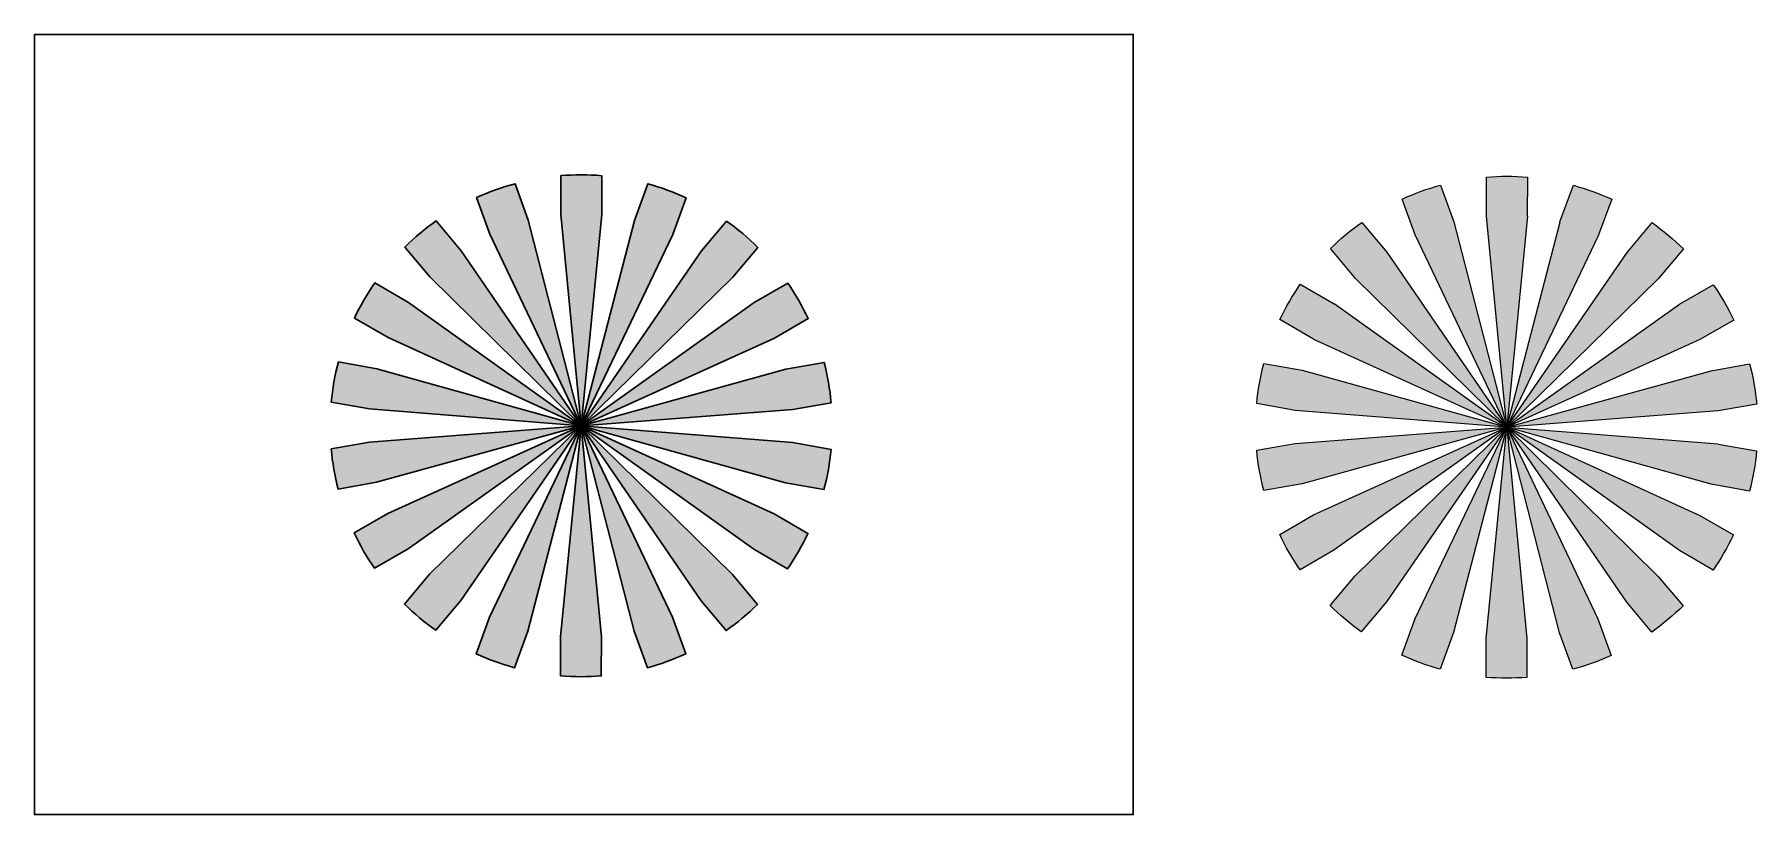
# Model space of a CAD drawing. Header units: millimetres. Extents: x 0 to 466, y -1 to 210.
import ezdxf

# ---------------------------------------------------------------- set-up
doc = ezdxf.new("R2010")
doc.units = ezdxf.units.MM
doc.layers.add('Layer1', color=30, linetype='Continuous', lineweight=30)

# ---------------------------------------------------------------- blocks, each defined once
blk = doc.blocks.new('*U4')
blk.add_lwpolyline([(-5.52, -5.37), (-5.51, 5.16, -0.040705), (5.52, 5.15), (5.51, -5.38)], format="xyb")
blk = doc.blocks.new('*U5')
at = {"color": 0, "linetype": 'ByBlock', "lineweight": -2, "transparency": 16777216}
for p, rotation in [((125.31, 151.82), 19.99999999999999), ((168.05, 151.78), 340.0000000000001), ((106.51, 140.99), 40.00000000000001), ((186.83, 140.91), 320.0000000000001), ((92.54, 124.38), 60.00000000000001), ((200.76, 124.27), 300.0000000000001), ((85.1, 104), 80.00000000000001), ((208.16, 103.87), 280), ((85.08, 82.3), 100), ((208.14, 82.17), 260), ((92.48, 61.9), 120), ((200.7, 61.79), 240), ((106.41, 45.26), 140.0000000000001), ((186.74, 45.18), 220), ((125.19, 34.39), 160), ((167.93, 34.35), 200.0000000000001), ((146.56, 30.6), 180)]:
    blk.add_blockref('*U4', p, dxfattribs=dict(at, rotation=rotation))
blk.add_blockref('*U4', (146.68, 155.57), dxfattribs=at)
blk = doc.blocks.new('*U7')
blk.add_lwpolyline([(-5.52, 23.18), (-5.51, 33.71, -0.040705), (5.52, 33.7), (5.51, 23.17), (-0.06, -33.93)], format="xyb", close=True)
blk = doc.blocks.new('*U8')
at = {"layer": 'Layer1', "color": 0, "linetype": 'ByBlock', "lineweight": -2, "transparency": 16777216}
for p, rotation in [((136.23, 136.09), 19.99999999999999), ((159.44, 136.05), 340), ((126.01, 130.22), 39.99999999999999), ((169.63, 130.14), 319.9999999999999), ((118.42, 121.2), 60.00000000000001), ((177.19, 121.1), 299.9999999999999), ((114.37, 110.14), 79.99999999999999), ((181.2, 110.01), 280), ((114.35, 98.35), 99.99999999999999), ((118.36, 87.27), 120), ((125.91, 78.23), 140), ((169.53, 78.15), 219.9999999999999), ((177.12, 87.16), 240), ((181.18, 98.23), 259.9999999999999), ((136.11, 72.32), 160), ((147.71, 70.25), 180), ((159.32, 72.28), 200)]:
    blk.add_blockref('*U7', p, dxfattribs=dict(at, rotation=rotation))
blk.add_blockref('*U7', (147.83, 138.11), dxfattribs=at)

msp = doc.modelspace()

# ---------------------------------------------------------------- hatches: boundary and pattern name
h = msp.add_hatch(color=256)
h.dxf.hatch_style = 1
h.paths.add_polyline_path([(365.51, 151.11), (358.75, 159.19, 0.040705), (350.29, 152.1), (357.05, 144.03), (397.94, 103.79)])
h.paths.add_polyline_path([(403.52, 160.89), (403.53, 171.42, 0.040705), (392.5, 171.43), (392.49, 160.9), (397.94, 103.79)])
h.paths.add_polyline_path([(422.71, 155.54), (426.32, 165.43, 0.040705), (415.96, 169.21), (412.35, 159.32), (397.94, 103.79)])
h.paths.add_polyline_path([(459.31, 132.77, 0.040705), (453.8, 142.33), (444.67, 137.07), (397.94, 103.79), (450.18, 127.51)])
h.paths.add_polyline_path([(465.5, 97.41), (455.13, 99.25), (397.94, 103.79), (453.21, 88.39), (463.58, 86.55, 0.040705)])
h.paths.add_polyline_path([(397.94, 103.79), (430.38, 56.47), (437.14, 48.39, 0.040705), (445.6, 55.47), (438.83, 63.55)])
h.paths.add_polyline_path([(397.94, 103.79), (392.37, 46.69), (392.36, 36.16, 0.040705), (403.39, 36.15), (403.4, 46.68)])
h.paths.add_polyline_path([(383.54, 48.26), (397.94, 103.79), (373.18, 52.04), (369.57, 42.15, 0.040705), (379.93, 38.36)])
h.paths.add_polyline_path([(397.94, 103.79), (345.71, 80.06), (336.58, 74.81, 0.040705), (342.09, 65.25), (351.21, 70.51)])
h.paths.add_polyline_path([(342.68, 119.19), (332.31, 121.03, 0.040705), (330.38, 110.17), (340.75, 108.33), (397.94, 103.79)])
h.paths.add_polyline_path([(383.65, 159.35), (380.06, 169.25, 0.040705), (369.69, 165.49), (373.28, 155.59), (397.94, 103.79)])
h.paths.add_polyline_path([(438.92, 143.95), (445.69, 152.01, 0.040705), (437.25, 159.11), (430.47, 151.05), (397.94, 103.79)])
h.paths.add_polyline_path([(463.61, 120.9), (453.24, 119.08), (397.94, 103.79), (455.14, 108.22), (465.52, 110.03, 0.040705)])
h.paths.add_polyline_path([(397.94, 103.79), (340.74, 99.36), (330.37, 97.54, 0.040705), (332.27, 86.68), (342.65, 88.5)])
h.paths.add_polyline_path([(397.94, 103.79), (356.97, 63.63), (350.19, 55.57, 0.040705), (358.64, 48.47), (365.41, 56.53)])
h.paths.add_polyline_path([(397.94, 103.79), (412.24, 48.23), (415.83, 38.33, 0.040705), (426.2, 42.09), (422.61, 51.99)])
h.paths.add_polyline_path([(450.13, 79.96), (397.94, 103.79), (444.61, 70.41), (453.72, 65.14, 0.040705), (459.25, 74.69)])
h = msp.add_hatch(color=256)
h.dxf.hatch_style = 1
h.paths.add_polyline_path([(351.28, 137.16), (342.17, 142.44, 0.040705), (336.64, 132.89), (345.76, 127.62), (397.94, 103.79)])
at = {"layer": 'Layer1', "true_color": 0x93278f}
h = msp.add_hatch(color=217, dxfattribs=at)
h.dxf.hatch_style = 1
h.paths.add_polyline_path([(147.77, 104.18), (115.34, 151.51), (108.58, 159.58, 0.040705), (100.12, 152.5), (106.88, 144.43)])
h.paths.add_polyline_path([(147.77, 104.18), (133.48, 159.75), (129.89, 169.65, 0.040705), (119.52, 165.88), (123.11, 155.98)])
h.paths.add_polyline_path([(147.77, 104.18), (153.34, 161.28), (153.35, 171.82, 0.040705), (142.32, 171.83), (142.31, 161.29)])
h.paths.add_polyline_path([(147.77, 104.18), (172.54, 155.93), (176.15, 165.83, 0.040705), (165.79, 169.61), (162.18, 159.72)])
h.paths.add_polyline_path([(147.77, 104.18), (188.74, 144.34), (195.52, 152.4, 0.040705), (187.08, 159.5), (180.3, 151.44)])
h.paths.add_polyline_path([(200.01, 127.91), (209.13, 133.16, 0.040705), (203.63, 142.72), (194.5, 137.47), (147.77, 104.18)])
h.paths.add_polyline_path([(204.97, 108.61), (215.34, 110.43, 0.040705), (213.44, 121.29), (203.07, 119.48), (147.77, 104.18)])
h.paths.add_polyline_path([(147.77, 104.18), (203.04, 88.78), (213.41, 86.94, 0.040705), (215.33, 97.8), (204.96, 99.64)])
h.paths.add_polyline_path([(147.77, 104.18), (194.43, 70.81), (203.55, 65.53, 0.040705), (209.07, 75.08), (199.96, 80.36)])
h.paths.add_polyline_path([(147.77, 104.18), (180.21, 56.86), (186.97, 48.79, 0.040705), (195.42, 55.87), (188.66, 63.94)])
h.paths.add_polyline_path([(162.06, 48.62), (165.66, 38.72, 0.040705), (176.03, 42.48), (172.43, 52.38), (147.77, 104.18)])
h.paths.add_polyline_path([(142.2, 47.08), (142.19, 36.55, 0.040705), (153.22, 36.54), (153.23, 47.07), (147.77, 104.18)])
h.paths.add_polyline_path([(123.01, 52.43), (119.39, 42.54, 0.040705), (129.76, 38.76), (133.37, 48.65), (147.77, 104.18)])
h.paths.add_polyline_path([(106.8, 64.03), (100.02, 55.96, 0.040705), (108.46, 48.87), (115.24, 56.93), (147.77, 104.18)])
h.paths.add_polyline_path([(147.77, 104.18), (95.54, 80.46), (86.41, 75.2, 0.040705), (91.92, 65.65), (101.04, 70.9)])
h.paths.add_polyline_path([(147.77, 104.18), (90.57, 99.76), (80.2, 97.94, 0.040705), (82.1, 87.07), (92.48, 88.89)])
h.paths.add_polyline_path([(147.77, 104.18), (92.51, 119.59), (82.14, 121.43, 0.040705), (80.21, 110.57), (90.58, 108.73)])
at = {"layer": 'Layer1', "true_color": 0x642165}
h = msp.add_hatch(color=219, dxfattribs=at)
h.dxf.hatch_style = 1
h.paths.add_polyline_path([(365.51, 151.11), (358.75, 159.19, 0.040705), (350.29, 152.1), (357.05, 144.03), (397.94, 103.79)])
h.paths.add_polyline_path([(383.65, 159.35), (380.06, 169.25, 0.040705), (369.69, 165.49), (373.28, 155.59), (397.94, 103.79)])
h.paths.add_polyline_path([(403.52, 160.89), (403.53, 171.42, 0.040705), (392.5, 171.43), (392.49, 160.9), (397.94, 103.79)])
h.paths.add_polyline_path([(422.71, 155.54), (426.32, 165.43, 0.040705), (415.96, 169.21), (412.35, 159.32), (397.94, 103.79)])
h.paths.add_polyline_path([(438.92, 143.95), (445.69, 152.01, 0.040705), (437.25, 159.11), (430.47, 151.05), (397.94, 103.79)])
h.paths.add_polyline_path([(459.31, 132.77, 0.040705), (453.8, 142.33), (444.67, 137.07), (397.94, 103.79), (450.18, 127.51)])
h.paths.add_polyline_path([(463.61, 120.9), (453.24, 119.08), (397.94, 103.79), (455.14, 108.22), (465.52, 110.03, 0.040705)])
h.paths.add_polyline_path([(465.5, 97.41), (455.13, 99.25), (397.94, 103.79), (453.21, 88.39), (463.58, 86.55, 0.040705)])
h.paths.add_polyline_path([(397.94, 103.79), (444.61, 70.41), (453.72, 65.14, 0.040705), (459.25, 74.69), (450.13, 79.96)])
h.paths.add_polyline_path([(397.94, 103.79), (430.38, 56.47), (437.14, 48.39, 0.040705), (445.6, 55.47), (438.83, 63.55)])
h.paths.add_polyline_path([(397.94, 103.79), (412.24, 48.23), (415.83, 38.33, 0.040705), (426.2, 42.09), (422.61, 51.99)])
h.paths.add_polyline_path([(397.94, 103.79), (392.37, 46.69), (392.36, 36.16, 0.040705), (403.39, 36.15), (403.4, 46.68)])
h.paths.add_polyline_path([(397.94, 103.79), (373.18, 52.04), (369.57, 42.15, 0.040705), (379.93, 38.36), (383.54, 48.26)])
h.paths.add_polyline_path([(397.94, 103.79), (356.97, 63.63), (350.19, 55.57, 0.040705), (358.64, 48.47), (365.41, 56.53)])
h.paths.add_polyline_path([(397.94, 103.79), (345.71, 80.06), (336.58, 74.81, 0.040705), (342.09, 65.25), (351.21, 70.51)])
h.paths.add_polyline_path([(397.94, 103.79), (340.74, 99.36), (330.37, 97.54, 0.040705), (332.27, 86.68), (342.65, 88.5)])
h.paths.add_polyline_path([(342.68, 119.19), (332.31, 121.03, 0.040705), (330.38, 110.17), (340.75, 108.33), (397.94, 103.79)])
at = {"layer": 'Layer1'}
h = msp.add_hatch(color=0, dxfattribs=at)
h.set_gradient(color1=(255, 255, 255), tint=1)
h.paths.add_polyline_path([(95.58, 128.01), (147.77, 104.18), (101.11, 137.56), (91.99, 142.83, 0.040705), (86.47, 133.29)])
h = msp.add_hatch(color=256, dxfattribs=at)
h.dxf.hatch_style = 1
h.paths.add_polyline_path([(351.28, 137.16), (342.17, 142.44, 0.040705), (336.64, 132.89), (345.76, 127.62), (397.94, 103.79)])

# ---------------------------------------------------------------- linework, layer by layer
for p, q in [((0, 0), (0, 210)), ((297, 209.05), (297, -0.95)), ((383.65, 159.35), (397.94, 103.79)), ((397.94, 103.79), (392.49, 160.9)), ((403.52, 160.89), (397.94, 103.79)), ((397.94, 103.79), (412.35, 159.32)), ((397.94, 103.79), (373.28, 155.59)), ((422.71, 155.54), (397.94, 103.79)), ((365.51, 151.11), (397.94, 103.79)), ((397.94, 103.79), (430.47, 151.05)), ((397.94, 103.79), (357.05, 144.03)), ((438.92, 143.95), (397.94, 103.79)), ((397.94, 103.79), (351.28, 137.16)), ((397.94, 103.79), (444.67, 137.07)), ((345.76, 127.62), (397.94, 103.79)), ((450.18, 127.51), (397.94, 103.79)), ((342.68, 119.19), (397.94, 103.79)), ((397.94, 103.79), (453.24, 119.08)), ((397.94, 103.79), (340.75, 108.33)), ((455.14, 108.22), (397.94, 103.79)), ((340.74, 99.36), (397.94, 103.79)), ((397.94, 103.79), (342.65, 88.5)), ((345.71, 80.06), (397.94, 103.79)), ((397.94, 103.79), (351.21, 70.51)), ((356.97, 63.63), (397.94, 103.79)), ((397.94, 103.79), (365.41, 56.53)), ((373.18, 52.04), (397.94, 103.79)), ((397.94, 103.79), (383.54, 48.26)), ((392.37, 46.69), (397.94, 103.79)), ((397.94, 103.79), (455.13, 99.25)), ((453.21, 88.39), (397.94, 103.79)), ((397.94, 103.79), (450.13, 79.96)), ((444.61, 70.41), (397.94, 103.79)), ((397.94, 103.79), (438.83, 63.55)), ((430.38, 56.47), (397.94, 103.79)), ((397.94, 103.79), (422.61, 51.99)), ((412.24, 48.23), (397.94, 103.79)), ((397.94, 103.79), (403.4, 46.68))]:
    msp.add_line(p, q)
msp.add_lwpolyline([(0, 210), (297, 210), (297, -0.95), (0, -0.95)], close=True, dxfattribs=at)

# ---------------------------------------------------------------- block references
msp.add_blockref('*U5', (251.32, 10.7))
at = {"layer": 'Layer1', "color": 0}
msp.add_blockref('*U8', (0, 0), dxfattribs=at)

doc.saveas('drawing.dxf')
